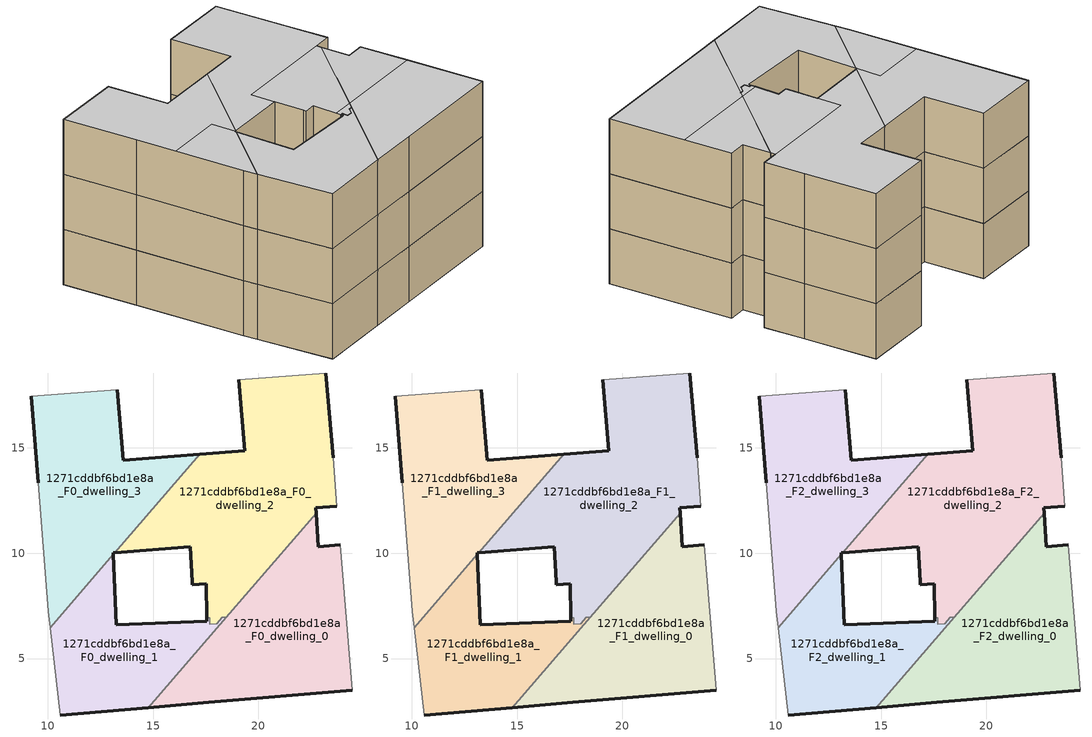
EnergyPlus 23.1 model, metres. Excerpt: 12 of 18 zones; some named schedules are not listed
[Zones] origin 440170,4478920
1271cddbf6bd1e8a_F0_dwelling_0
 floor ground (EU_floor_Construction): 24.45,3.49 23.89,10.39 22.85,10.31 22.74,11.89 14.78,2.67 17.64,2.92 z0
 wall outside (EU_wall_Construction): 24.45,3.49 17.64,2.92 14.78,2.67 / 22.74,11.89 22.85,10.31 23.89,10.39 z0:3
 wall adiabatic (EU_wall_Construction): 23.89,10.39 24.45,3.49 z0:3
 wall to 1271cddbf6bd1e8a_F0_dwelling_2 (EU_wall_Construction): 18.49,6.97 22.74,11.89 z0:3
 wall to 1271cddbf6bd1e8a_F0_dwelling_1 (EU_wall_Construction): 14.78,2.67 18.49,6.97 z0:3
1271cddbf6bd1e8a_F0_dwelling_1
 floor ground (EU_floor_Construction): 14.78,2.67 18.49,6.97 18.28,6.96 18.02,6.65 17.71,6.64 17.7,6.94 17.55,6.93 17.55,6.78 13.26,6.62 13.12,9.96 10.11,6.47 10.61,2.32 z0
 wall outside (EU_wall_Construction): 14.78,2.67 10.61,2.32 / 13.12,9.96 13.26,6.62 17.55,6.78 17.55,6.93 z0:3
 wall adiabatic (EU_wall_Construction): 10.61,2.32 10.11,6.47 z0:3
 wall to 1271cddbf6bd1e8a_F0_dwelling_3 (EU_wall_Construction): 10.11,6.47 13.12,9.96 z0:3
 wall to 1271cddbf6bd1e8a_F0_dwelling_2 (EU_wall_Construction): 17.55,6.93 17.7,6.94 17.71,6.64 / 17.7,6.64 18.02,6.65 18.29,6.96 / 18.28,6.96 18.49,6.97 z0:3
1271cddbf6bd1e8a_F0_dwelling_2
 floor ground (EU_floor_Construction): 18.49,6.97 22.74,11.89 22.72,12.16 23.73,12.24 23.55,14.53 23.21,18.56 19.08,18.25 19.35,14.86 17.21,14.69 13.17,10.02 16.76,10.32 16.85,8.65 16.86,8.5 17.52,8.55 17.55,6.93 17.7,6.94 17.71,6.64 18.02,6.65 18.28,6.96 z0
 wall outside (EU_wall_Construction): 17.21,14.69 19.35,14.86 19.08,18.25 / 23.21,18.56 23.55,14.53 / 23.73,12.24 22.72,12.16 22.74,11.89 / 17.55,6.93 17.52,8.55 16.86,8.5 16.85,8.65 16.76,10.32 13.17,10.02 z0:3
 wall adiabatic (EU_wall_Construction): 19.08,18.25 23.21,18.56 / 23.55,14.53 23.73,12.24 z0:3
 wall to 1271cddbf6bd1e8a_F0_dwelling_3 (EU_wall_Construction): 13.18,10.02 17.21,14.69 z0:3
1271cddbf6bd1e8a_F0_dwelling_3
 floor ground (EU_floor_Construction): 13.12,9.96 13.12,10.01 13.17,10.02 17.21,14.69 13.59,14.41 13.31,17.76 9.23,17.46 9.56,13.34 10.02,7.24 10.11,6.47 z0
 wall outside (EU_wall_Construction): 13.31,17.76 13.59,14.41 17.21,14.69 / 13.17,10.02 13.12,10.01 13.12,9.96 / 9.56,13.34 9.23,17.46 z0:3
 wall adiabatic (EU_wall_Construction): 9.23,17.46 13.31,17.76 / 10.11,6.47 10.02,7.24 9.56,13.34 z0:3
1271cddbf6bd1e8a_F1_dwelling_0
 floor to 1271cddbf6bd1e8a_F0_dwelling_0 (EU_floor_Construction): 24.45,3.49 23.89,10.39 22.85,10.31 22.74,11.89 14.78,2.67 17.64,2.92 z3
 wall outside (EU_wall_Construction): 24.45,3.49 17.64,2.92 14.78,2.67 / 22.74,11.89 22.85,10.31 23.89,10.39 z3:6
 wall adiabatic (EU_wall_Construction): 23.89,10.39 24.45,3.49 z3:6
 wall to 1271cddbf6bd1e8a_F1_dwelling_2 (EU_wall_Construction): 18.49,6.97 22.74,11.89 z3:6
 wall to 1271cddbf6bd1e8a_F1_dwelling_1 (EU_wall_Construction): 14.78,2.67 18.49,6.97 z3:6
1271cddbf6bd1e8a_F1_dwelling_1
 floor to 1271cddbf6bd1e8a_F0_dwelling_1 (EU_floor_Construction): 14.78,2.67 18.49,6.97 18.28,6.96 18.02,6.65 17.7,6.64 17.7,6.94 17.55,6.93 17.55,6.78 13.26,6.62 13.12,9.96 10.11,6.47 10.61,2.32 z3
 wall outside (EU_wall_Construction): 14.78,2.67 10.61,2.32 / 13.12,9.96 13.26,6.62 17.55,6.78 17.55,6.93 z3:6
 wall adiabatic (EU_wall_Construction): 10.61,2.32 10.11,6.47 z3:6
 wall to 1271cddbf6bd1e8a_F1_dwelling_3 (EU_wall_Construction): 10.11,6.47 13.12,9.96 z3:6
 wall to 1271cddbf6bd1e8a_F1_dwelling_2 (EU_wall_Construction): 17.55,6.93 17.7,6.94 17.71,6.64 / 17.7,6.64 18.02,6.65 18.29,6.96 / 18.28,6.96 18.49,6.97 z3:6
1271cddbf6bd1e8a_F1_dwelling_2
 floor to 1271cddbf6bd1e8a_F0_dwelling_2 (EU_floor_Construction): 18.49,6.97 22.74,11.89 22.72,12.16 23.73,12.24 23.55,14.53 23.21,18.56 19.08,18.25 19.35,14.86 17.21,14.69 13.17,10.02 16.76,10.32 16.85,8.65 16.86,8.5 17.52,8.55 17.55,6.93 17.7,6.94 17.7,6.64 18.02,6.65 18.28,6.96 z3
 wall outside (EU_wall_Construction): 17.21,14.69 19.35,14.86 19.08,18.25 / 23.21,18.56 23.55,14.53 / 23.73,12.24 22.72,12.16 22.74,11.89 / 17.55,6.93 17.52,8.55 16.86,8.5 16.85,8.65 16.76,10.32 13.17,10.02 z3:6
 wall adiabatic (EU_wall_Construction): 19.08,18.25 23.21,18.56 / 23.55,14.53 23.73,12.24 z3:6
 wall to 1271cddbf6bd1e8a_F1_dwelling_3 (EU_wall_Construction): 13.18,10.02 17.21,14.69 z3:6
1271cddbf6bd1e8a_F1_dwelling_3
 floor to 1271cddbf6bd1e8a_F0_dwelling_3 (EU_floor_Construction): 13.12,9.96 13.12,10.01 13.17,10.02 17.21,14.69 13.59,14.41 13.31,17.76 9.23,17.46 9.56,13.34 10.02,7.24 10.11,6.47 z3
 wall outside (EU_wall_Construction): 13.31,17.76 13.59,14.41 17.21,14.69 / 13.17,10.02 13.12,10.01 13.12,9.96 / 9.56,13.34 9.23,17.46 z3:6
 wall adiabatic (EU_wall_Construction): 9.23,17.46 13.31,17.76 / 10.11,6.47 10.02,7.24 9.56,13.34 z3:6
1271cddbf6bd1e8a_F2_dwelling_0
 floor to 1271cddbf6bd1e8a_F1_dwelling_0 (EU_floor_Construction): 24.45,3.49 23.89,10.39 22.85,10.31 22.74,11.89 14.78,2.67 17.64,2.92 z6
 wall outside (EU_wall_Construction): 24.45,3.49 17.64,2.92 14.78,2.67 / 22.74,11.89 22.85,10.31 23.89,10.39 z6:9
 wall adiabatic (EU_wall_Construction): 23.89,10.39 24.45,3.49 z6:9
 wall to 1271cddbf6bd1e8a_F2_dwelling_2 (EU_wall_Construction): 18.49,6.97 22.74,11.89 z6:9
 wall to 1271cddbf6bd1e8a_F2_dwelling_1 (EU_wall_Construction): 14.78,2.67 18.49,6.97 z6:9
 ceiling to 1271cddbf6bd1e8a_F3_dwelling_0 (EU_floor_Construction): 24.11,7.72 24.45,3.49 17.64,2.92 14.78,2.67 18.76,7.28 z9
 ceiling to 1271cddbf6bd1e8a_F3_dwelling_1 (EU_floor_Construction): 22.74,11.89 22.85,10.31 23.89,10.39 24.11,7.72 18.76,7.28 z9
1271cddbf6bd1e8a_F2_dwelling_1
 floor to 1271cddbf6bd1e8a_F1_dwelling_1 (EU_floor_Construction): 14.78,2.67 18.49,6.97 18.28,6.96 18.02,6.65 17.7,6.64 17.7,6.94 17.55,6.93 17.55,6.78 13.26,6.62 13.12,9.96 10.11,6.47 10.61,2.32 z6
 wall outside (EU_wall_Construction): 14.78,2.67 10.61,2.32 / 13.12,9.96 13.26,6.62 17.55,6.78 17.55,6.93 z6:9
 wall adiabatic (EU_wall_Construction): 10.61,2.32 10.11,6.47 z6:9
 wall to 1271cddbf6bd1e8a_F2_dwelling_3 (EU_wall_Construction): 10.11,6.47 13.12,9.96 z6:9
 wall to 1271cddbf6bd1e8a_F2_dwelling_2 (EU_wall_Construction): 17.55,6.93 17.7,6.94 17.71,6.64 / 17.7,6.64 18.02,6.65 18.29,6.96 / 18.28,6.96 18.49,6.97 z6:9
 ceiling to 1271cddbf6bd1e8a_F3_dwelling_0 (EU_floor_Construction): 18.49,6.97 14.78,2.67 10.61,2.32 10.11,6.47 13.12,9.96 13.26,6.62 17.55,6.78 17.55,6.93 17.7,6.94 17.7,6.64 18.02,6.65 18.28,6.96 z9
1271cddbf6bd1e8a_F2_dwelling_2
 floor to 1271cddbf6bd1e8a_F1_dwelling_2 (EU_floor_Construction): 18.49,6.97 22.74,11.89 22.72,12.16 23.73,12.24 23.55,14.53 23.21,18.56 19.08,18.25 19.35,14.86 17.21,14.69 13.17,10.02 16.76,10.32 16.85,8.65 16.86,8.5 17.52,8.55 17.55,6.93 17.7,6.94 17.7,6.64 18.02,6.65 18.28,6.96 z6
 wall outside (EU_wall_Construction): 17.21,14.69 19.35,14.86 19.08,18.25 / 23.21,18.56 23.55,14.53 / 23.73,12.24 22.72,12.16 22.74,11.89 / 17.55,6.93 17.52,8.55 16.86,8.5 16.85,8.65 16.76,10.32 13.17,10.02 z6:9
 wall adiabatic (EU_wall_Construction): 19.08,18.25 23.21,18.56 / 23.55,14.53 23.73,12.24 z6:9
 wall to 1271cddbf6bd1e8a_F2_dwelling_3 (EU_wall_Construction): 13.18,10.02 17.21,14.69 z6:9
 ceiling to 1271cddbf6bd1e8a_F3_dwelling_0 (EU_floor_Construction): 18.76,7.28 18.49,6.97 18.28,6.96 18.02,6.65 17.7,6.64 17.7,6.94 17.55,6.93 17.55,7.18 z9
 ceiling to 1271cddbf6bd1e8a_F3_dwelling_1 (EU_floor_Construction): 22.73,12.16 22.74,11.89 18.76,7.28 17.55,7.18 17.52,8.55 16.86,8.5 16.68,11.66 z9
 ceiling to 1271cddbf6bd1e8a_F3_dwelling_2 (EU_floor_Construction): 23.21,18.56 23.55,14.53 23.73,12.24 16.69,11.67 16.76,10.32 16.61,10.31 13.27,10.03 13.19,10.02 13.17,10.02 17.21,14.69 19.35,14.86 19.08,18.25 z9
1271cddbf6bd1e8a_F2_dwelling_3
 floor to 1271cddbf6bd1e8a_F1_dwelling_3 (EU_floor_Construction): 13.12,9.96 13.12,10.01 13.17,10.02 17.21,14.69 13.59,14.41 13.31,17.76 9.23,17.46 9.56,13.34 10.02,7.24 10.11,6.47 z6
 wall outside (EU_wall_Construction): 13.31,17.76 13.59,14.41 17.21,14.69 / 13.17,10.02 13.12,10.01 13.12,9.96 / 9.56,13.34 9.23,17.46 z6:9
 wall adiabatic (EU_wall_Construction): 9.23,17.46 13.31,17.76 / 10.11,6.47 10.02,7.24 9.56,13.34 z6:9
 ceiling to 1271cddbf6bd1e8a_F3_dwelling_0 (EU_floor_Construction): 13.06,11.36 13.11,10.01 13.12,9.99 13.12,9.96 10.11,6.47 10.02,7.24 9.73,11.09 z9
 ceiling to 1271cddbf6bd1e8a_F3_dwelling_2 (EU_floor_Construction): 17.21,14.69 13.17,10.02 13.12,10.01 13.06,11.36 9.73,11.09 9.56,13.34 9.23,17.46 13.31,17.76 13.59,14.41 z9
[Building]
EU S2 Campaign: North Axis=0; Terrain=City; Solar Distribution=FullExterior
[Site:Location]
Madrid: Latitude=40.5; Longitude=-3.5; Time Zone=1; Elevation=609
[SizingPeriod:WeatherFileDays]
AnnualSizingPeriod: Begin Month=1; Begin Day of Month=1; End Month=12; End Day of Month=31; Day of Week for Start Day=Monday; Use Weather File Daylight Saving Period=No; Use Weather File Rain and Snow Indicators=No
[MATERIAL]
EU_InternalMass_Material: Roughness=MediumRough; Thickness=0.1; Conductivity=1; Density=1800; Specific Heat=900; Thermal Absorptance=0.9; Solar Absorptance=0.7; Visible Absorptance=0.7
[MATERIAL:NOMASS] Roughness=MediumRough; Thermal Absorptance=0.9; Solar Absorptance=0.7; Visible Absorptance=0.7
Name | Thermal Resistance
EU_wall_NoMass | 0.609216
EU_floor_NoMass | 0.568163
[CONSTRUCTION]
EU_wall_Construction: EU_wall_NoMass
EU_floor_Construction: EU_floor_NoMass
EU_InternalMass_Construction: EU_InternalMass_Material
[ZONE] Type=1; Multiplier=1; Ceiling Height=autocalculate; Floor Area=autocalculate; Part of Total Floor Area=Yes
Name | Volume
1271cddbf6bd1e8a_F0_dwelling_0; 1271cddbf6bd1e8a_F1_dwelling_0; 1271cddbf6bd1e8a_F2_dwelling_0 | 132.155
1271cddbf6bd1e8a_F0_dwelling_1 | 91.5806
1271cddbf6bd1e8a_F1_dwelling_1; 1271cddbf6bd1e8a_F2_dwelling_1 | 91.5795
1271cddbf6bd1e8a_F0_dwelling_2; 1271cddbf6bd1e8a_F1_dwelling_2; 1271cddbf6bd1e8a_F2_dwelling_2 | 177.711
1271cddbf6bd1e8a_F0_dwelling_3 | 130.465
1271cddbf6bd1e8a_F1_dwelling_3; 1271cddbf6bd1e8a_F2_dwelling_3 | 130.466
[INTERNALMASS] Construction=EU_InternalMass_Construction
Name | Zone or ZoneList | Surface Area
1271cddbf6bd1e8a_F0_dwelling_0_EU_InternalMass | 1271cddbf6bd1e8a_F0_dwelling_0 | 44.0517
1271cddbf6bd1e8a_F0_dwelling_1_EU_InternalMass | 1271cddbf6bd1e8a_F0_dwelling_1 | 30.5266
1271cddbf6bd1e8a_F0_dwelling_2_EU_InternalMass | 1271cddbf6bd1e8a_F0_dwelling_2 | 59.2374
1271cddbf6bd1e8a_F0_dwelling_3_EU_InternalMass | 1271cddbf6bd1e8a_F0_dwelling_3 | 43.4884
1271cddbf6bd1e8a_F1_dwelling_0_EU_InternalMass | 1271cddbf6bd1e8a_F1_dwelling_0 | 44.0517
1271cddbf6bd1e8a_F1_dwelling_1_EU_InternalMass | 1271cddbf6bd1e8a_F1_dwelling_1 | 30.5266
1271cddbf6bd1e8a_F1_dwelling_2_EU_InternalMass | 1271cddbf6bd1e8a_F1_dwelling_2 | 59.2374
1271cddbf6bd1e8a_F1_dwelling_3_EU_InternalMass | 1271cddbf6bd1e8a_F1_dwelling_3 | 43.4884
1271cddbf6bd1e8a_F2_dwelling_0_EU_InternalMass | 1271cddbf6bd1e8a_F2_dwelling_0 | 44.0517
1271cddbf6bd1e8a_F2_dwelling_1_EU_InternalMass | 1271cddbf6bd1e8a_F2_dwelling_1 | 30.5266
1271cddbf6bd1e8a_F2_dwelling_2_EU_InternalMass | 1271cddbf6bd1e8a_F2_dwelling_2 | 59.2374
1271cddbf6bd1e8a_F2_dwelling_3_EU_InternalMass | 1271cddbf6bd1e8a_F2_dwelling_3 | 43.4884
[OTHEREQUIPMENT] Fuel Type=Electricity; Design Level Calculation Method=Watts/Area; Power per Zone Floor Area=1; Fraction Latent=0; Fraction Radiant=0; Fraction Lost=0; Carbon Dioxide Generation Rate=0; EndUse Subcategory=EU_Step8_InternalGains
Name | Zone or ZoneList or Space or SpaceList | Schedule
EU_Step8_InternalGain_1271cddbf6bd1e8a_F0_dwelling_0_f000 | 1271cddbf6bd1e8a_F0_dwelling_0 | EU_Step8_GainSchedule_1271cddbf6bd1e8a_F0_dwelling_0_f000
EU_Step8_InternalGain_1271cddbf6bd1e8a_F0_dwelling_1_f000 | 1271cddbf6bd1e8a_F0_dwelling_1 | EU_Step8_GainSchedule_1271cddbf6bd1e8a_F0_dwelling_1_f000
EU_Step8_InternalGain_1271cddbf6bd1e8a_F0_dwelling_2_f000 | 1271cddbf6bd1e8a_F0_dwelling_2 | EU_Step8_GainSchedule_1271cddbf6bd1e8a_F0_dwelling_2_f000
EU_Step8_InternalGain_1271cddbf6bd1e8a_F0_dwelling_3_f000 | 1271cddbf6bd1e8a_F0_dwelling_3 | EU_Step8_GainSchedule_1271cddbf6bd1e8a_F0_dwelling_3_f000
EU_Step8_InternalGain_1271cddbf6bd1e8a_F1_dwelling_0_f000 | 1271cddbf6bd1e8a_F1_dwelling_0 | EU_Step8_GainSchedule_1271cddbf6bd1e8a_F1_dwelling_0_f000
EU_Step8_InternalGain_1271cddbf6bd1e8a_F1_dwelling_1_f000 | 1271cddbf6bd1e8a_F1_dwelling_1 | EU_Step8_GainSchedule_1271cddbf6bd1e8a_F1_dwelling_1_f000
EU_Step8_InternalGain_1271cddbf6bd1e8a_F1_dwelling_2_f000 | 1271cddbf6bd1e8a_F1_dwelling_2 | EU_Step8_GainSchedule_1271cddbf6bd1e8a_F1_dwelling_2_f000
EU_Step8_InternalGain_1271cddbf6bd1e8a_F1_dwelling_3_f000 | 1271cddbf6bd1e8a_F1_dwelling_3 | EU_Step8_GainSchedule_1271cddbf6bd1e8a_F1_dwelling_3_f000
EU_Step8_InternalGain_1271cddbf6bd1e8a_F2_dwelling_0_f000 | 1271cddbf6bd1e8a_F2_dwelling_0 | EU_Step8_GainSchedule_1271cddbf6bd1e8a_F2_dwelling_0_f000
EU_Step8_InternalGain_1271cddbf6bd1e8a_F2_dwelling_1_f000 | 1271cddbf6bd1e8a_F2_dwelling_1 | EU_Step8_GainSchedule_1271cddbf6bd1e8a_F2_dwelling_1_f000
EU_Step8_InternalGain_1271cddbf6bd1e8a_F2_dwelling_2_f000 | 1271cddbf6bd1e8a_F2_dwelling_2 | EU_Step8_GainSchedule_1271cddbf6bd1e8a_F2_dwelling_2_f000
EU_Step8_InternalGain_1271cddbf6bd1e8a_F2_dwelling_3_f000 | 1271cddbf6bd1e8a_F2_dwelling_3 | EU_Step8_GainSchedule_1271cddbf6bd1e8a_F2_dwelling_3_f000
[ZONEVENTILATION:DESIGNFLOWRATE] Schedule=EU_AlwaysOn; Design Flow Rate Calculation Method=AirChanges/Hour; Air Changes per Hour=0.752966; Ventilation Type=Natural; Fan Pressure Rise=0; Fan Total Efficiency=1; Constant Term Coefficient=1; Temperature Term Coefficient=0; Velocity Term Coefficient=0; Velocity Squared Term Coefficient=0; Minimum Indoor Temperature=-100; Maximum Indoor Temperature=100; Delta Temperature=-100; Minimum Outdoor Temperature=-100; Maximum Outdoor Temperature=100; Maximum Wind Speed=40
Name | Zone or ZoneList or Space or SpaceList
EU_ConstantAir_1271cddbf6bd1e8a_F0_dwelling_0 | 1271cddbf6bd1e8a_F0_dwelling_0
EU_ConstantAir_1271cddbf6bd1e8a_F0_dwelling_1 | 1271cddbf6bd1e8a_F0_dwelling_1
EU_ConstantAir_1271cddbf6bd1e8a_F0_dwelling_2 | 1271cddbf6bd1e8a_F0_dwelling_2
EU_ConstantAir_1271cddbf6bd1e8a_F0_dwelling_3 | 1271cddbf6bd1e8a_F0_dwelling_3
EU_ConstantAir_1271cddbf6bd1e8a_F1_dwelling_0 | 1271cddbf6bd1e8a_F1_dwelling_0
EU_ConstantAir_1271cddbf6bd1e8a_F1_dwelling_1 | 1271cddbf6bd1e8a_F1_dwelling_1
EU_ConstantAir_1271cddbf6bd1e8a_F1_dwelling_2 | 1271cddbf6bd1e8a_F1_dwelling_2
EU_ConstantAir_1271cddbf6bd1e8a_F1_dwelling_3 | 1271cddbf6bd1e8a_F1_dwelling_3
EU_ConstantAir_1271cddbf6bd1e8a_F2_dwelling_0 | 1271cddbf6bd1e8a_F2_dwelling_0
EU_ConstantAir_1271cddbf6bd1e8a_F2_dwelling_1 | 1271cddbf6bd1e8a_F2_dwelling_1
EU_ConstantAir_1271cddbf6bd1e8a_F2_dwelling_2 | 1271cddbf6bd1e8a_F2_dwelling_2
EU_ConstantAir_1271cddbf6bd1e8a_F2_dwelling_3 | 1271cddbf6bd1e8a_F2_dwelling_3
[HVACTEMPLATE:THERMOSTAT] Constant Heating Setpoint=20; Constant Cooling Setpoint=50
EU_HeatOnly_1271cddbf6bd1e8a_F0_dwelling_0; EU_HeatOnly_1271cddbf6bd1e8a_F0_dwelling_1; EU_HeatOnly_1271cddbf6bd1e8a_F0_dwelling_2; EU_HeatOnly_1271cddbf6bd1e8a_F0_dwelling_3; EU_HeatOnly_1271cddbf6bd1e8a_F1_dwelling_0; EU_HeatOnly_1271cddbf6bd1e8a_F1_dwelling_1; EU_HeatOnly_1271cddbf6bd1e8a_F1_dwelling_2; EU_HeatOnly_1271cddbf6bd1e8a_F1_dwelling_3; EU_HeatOnly_1271cddbf6bd1e8a_F2_dwelling_0; EU_HeatOnly_1271cddbf6bd1e8a_F2_dwelling_1; EU_HeatOnly_1271cddbf6bd1e8a_F2_dwelling_2; EU_HeatOnly_1271cddbf6bd1e8a_F2_dwelling_3; EU_HeatOnly_1271cddbf6bd1e8a_F3_dwelling_0; EU_HeatOnly_1271cddbf6bd1e8a_F3_dwelling_1; EU_HeatOnly_1271cddbf6bd1e8a_F3_dwelling_2; EU_HeatOnly_1271cddbf6bd1e8a_F4_dwelling_0; EU_HeatOnly_1271cddbf6bd1e8a_F4_dwelling_1; EU_HeatOnly_1271cddbf6bd1e8a_F4_dwelling_2
[HVACTEMPLATE:ZONE:IDEALLOADSAIRSYSTEM] System Availability Schedule=EU_AlwaysOn; Maximum Heating Supply Air Temperature=50; Minimum Cooling Supply Air Temperature=13; Maximum Heating Supply Air Humidity Ratio=0.0156; Minimum Cooling Supply Air Humidity Ratio=0.0077; Heating Limit=NoLimit; Cooling Limit=NoLimit; Heating Availability Schedule=EU_AlwaysOn; Cooling Availability Schedule=EU_CoolingOff; Dehumidification Control Type=ConstantSensibleHeatRatio; Cooling Sensible Heat Ratio=0.7; Dehumidification Setpoint=60; Humidification Control Type=None; Humidification Setpoint=30; Outdoor Air Method=None; Outdoor Air Flow Rate per Person=0.00944; Outdoor Air Flow Rate per Zone Floor Area=0; Outdoor Air Flow Rate per Zone=0; Demand Controlled Ventilation Type=None; Outdoor Air Economizer Type=NoEconomizer; Heat Recovery Type=None; Sensible Heat Recovery Effectiveness=0.7; Latent Heat Recovery Effectiveness=0.65
Name | Template Thermostat
1271cddbf6bd1e8a_F0_dwelling_0 | EU_HeatOnly_1271cddbf6bd1e8a_F0_dwelling_0
1271cddbf6bd1e8a_F0_dwelling_1 | EU_HeatOnly_1271cddbf6bd1e8a_F0_dwelling_1
1271cddbf6bd1e8a_F0_dwelling_2 | EU_HeatOnly_1271cddbf6bd1e8a_F0_dwelling_2
1271cddbf6bd1e8a_F0_dwelling_3 | EU_HeatOnly_1271cddbf6bd1e8a_F0_dwelling_3
1271cddbf6bd1e8a_F1_dwelling_0 | EU_HeatOnly_1271cddbf6bd1e8a_F1_dwelling_0
1271cddbf6bd1e8a_F1_dwelling_1 | EU_HeatOnly_1271cddbf6bd1e8a_F1_dwelling_1
1271cddbf6bd1e8a_F1_dwelling_2 | EU_HeatOnly_1271cddbf6bd1e8a_F1_dwelling_2
1271cddbf6bd1e8a_F1_dwelling_3 | EU_HeatOnly_1271cddbf6bd1e8a_F1_dwelling_3
1271cddbf6bd1e8a_F2_dwelling_0 | EU_HeatOnly_1271cddbf6bd1e8a_F2_dwelling_0
1271cddbf6bd1e8a_F2_dwelling_1 | EU_HeatOnly_1271cddbf6bd1e8a_F2_dwelling_1
1271cddbf6bd1e8a_F2_dwelling_2 | EU_HeatOnly_1271cddbf6bd1e8a_F2_dwelling_2
1271cddbf6bd1e8a_F2_dwelling_3 | EU_HeatOnly_1271cddbf6bd1e8a_F2_dwelling_3
[SIZING:ZONE] Zone Cooling Design Supply Air Temperature Input Method=SupplyAirTemperature; Zone Cooling Design Supply Air Temperature=13; Zone Heating Design Supply Air Temperature Input Method=SupplyAirTemperature; Zone Heating Design Supply Air Temperature=50; Zone Cooling Design Supply Air Humidity Ratio=0.008; Zone Heating Design Supply Air Humidity Ratio=0.008; Cooling Design Air Flow Method=DesignDay; Cooling Design Air Flow Rate=0; Cooling Minimum Air Flow per Zone Floor Area=0.000762; Cooling Minimum Air Flow=0; Cooling Minimum Air Flow Fraction=0.2; Heating Design Air Flow Method=DesignDay; Heating Design Air Flow Rate=0; Heating Maximum Air Flow per Zone Floor Area=0.002032; Heating Maximum Air Flow=0.141576; Heating Maximum Air Flow Fraction=0.3; Account for Dedicated Outdoor Air System=No; Dedicated Outdoor Air System Control Strategy=NeutralSupplyAir; Dedicated Outdoor Air Low Setpoint Temperature for Design=autosize; Dedicated Outdoor Air High Setpoint Temperature for Design=autosize; Zone Load Sizing Method=Sensible Load Only No Latent Load; Zone Latent Cooling Design Supply Air Humidity Ratio Input Method=HumidityRatioDifference; Zone Cooling Design Supply Air Humidity Ratio Difference=0.005; Zone Latent Heating Design Supply Air Humidity Ratio Input Method=HumidityRatioDifference; Zone Humidification Design Supply Air Humidity Ratio Difference=0.005
1271cddbf6bd1e8a_F0_dwelling_0; 1271cddbf6bd1e8a_F0_dwelling_1; 1271cddbf6bd1e8a_F0_dwelling_2; 1271cddbf6bd1e8a_F0_dwelling_3; 1271cddbf6bd1e8a_F1_dwelling_0; 1271cddbf6bd1e8a_F1_dwelling_1; 1271cddbf6bd1e8a_F1_dwelling_2; 1271cddbf6bd1e8a_F1_dwelling_3; 1271cddbf6bd1e8a_F2_dwelling_0; 1271cddbf6bd1e8a_F2_dwelling_1; 1271cddbf6bd1e8a_F2_dwelling_2; 1271cddbf6bd1e8a_F2_dwelling_3
[SCHEDULE:FILE]
EU_Step8_GainSchedule_1271cddbf6bd1e8a_F0_dwelling_0_f000: File=../../schedules/1271cddbf6bd1e8a/1271cddbf6bd1e8a_F0_dwelling_0_f000_gain.csv; Column Number=1; Rows to Skip at Top=0; Number of Hours of Data=8760; Column Separator=Comma; Interpolate to Timestep=No; Minutes per Item=60; Adjust Schedule for Daylight Savings=Yes
